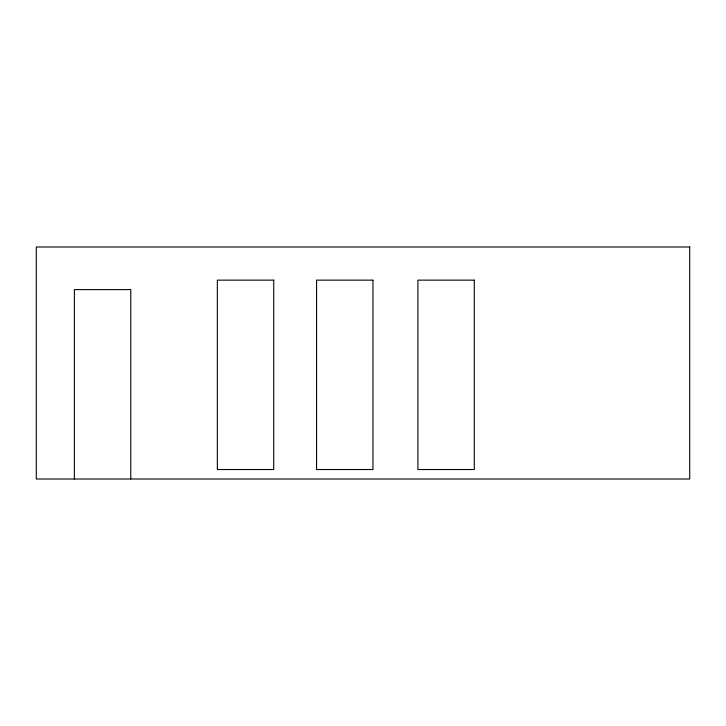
<?xml version="1.0" encoding="UTF-8"?>
<svg xmlns="http://www.w3.org/2000/svg" width="726" height="726" viewBox="0 0 726 726"><rect width="100%" height="100%" fill="white"/><g stroke="black" fill="none" stroke-linecap="round" stroke-linejoin="round"><path stroke-width="1.09" d="M130.78 479.006L130.78 289.61L74.388 289.61L74.388 479.006M689.7 246.994L36.3 246.994L36.3 479.006L689.7 479.006L689.7 246.994M273.729 280.145L217.337 280.145L217.337 469.531L273.729 469.531L273.729 280.145M372.955 280.145L316.563 280.145L316.563 469.531L372.955 469.531L372.955 280.145M474.296 280.145L417.904 280.145L417.904 469.531L474.296 469.531L474.296 280.145"/></g></svg>
